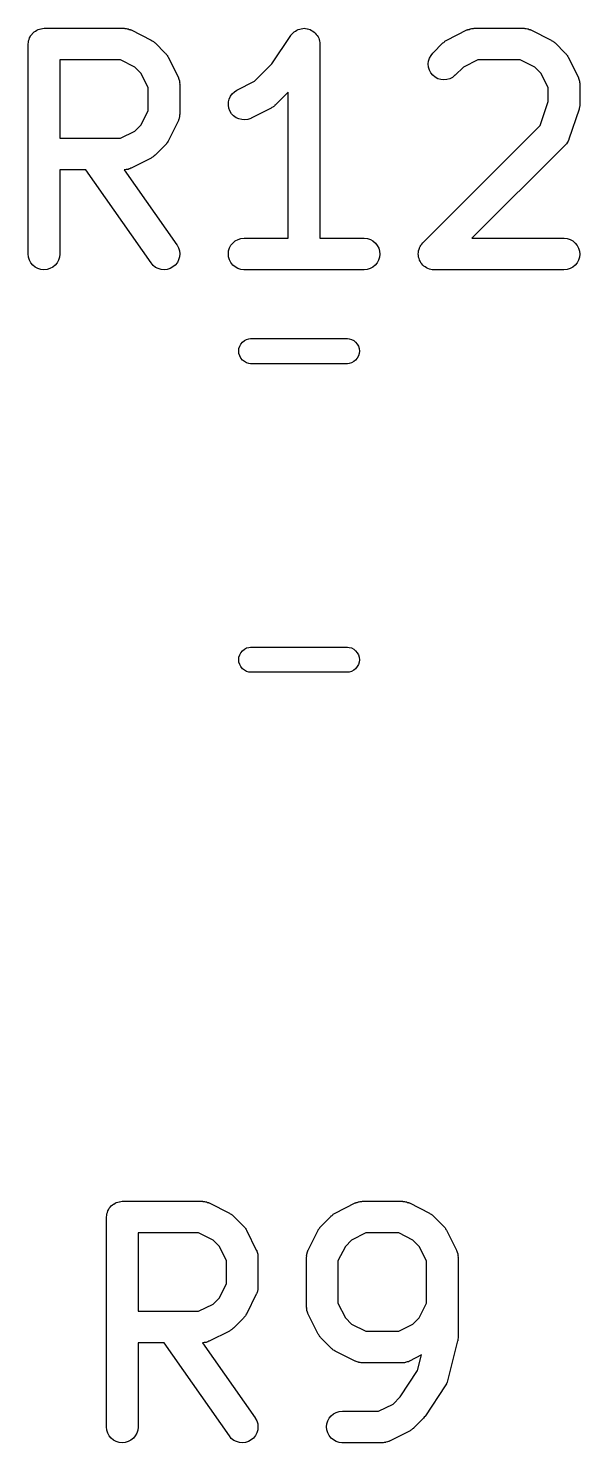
# Model space of a CAD drawing. Extents: x 48 to 140.1, y -130.7 to -65.9.
# Drawn here: x 99.41 to 102.04, y -107.72 to -100.99 of the extents above; entities that cross this region are included whole.
import ezdxf

# ---------------------------------------------------------------- set-up
doc = ezdxf.new("R2010")
doc.units = 0
doc.layers.add('BLACK', color=7, linetype='CONTINUOUS')

msp = doc.modelspace()

# ---------------------------------------------------------------- linework, layer by layer
at = {"layer": 'BLACK', "linetype": 'CONTINUOUS'}
for p, q in [((99.4382, -101.004), (99.4437, -101)), ((99.4437, -101), (99.4439, -101)), ((99.4439, -101), (99.4441, -101)), ((99.4441, -101), (99.4504, -100.996)), ((99.4504, -100.996), (99.4566, -100.993)), ((99.4566, -100.993), (99.4569, -100.993)), ((99.4569, -100.993), (99.4571, -100.993)), ((99.4571, -100.993), (99.4639, -100.991)), ((99.4639, -100.991), (99.4706, -100.989)), ((99.4706, -100.989), (99.4709, -100.989)), ((99.4709, -100.989), (99.4712, -100.989)), ((99.4712, -100.989), (99.4782, -100.988)), ((99.4782, -100.988), (99.4852, -100.987)), ((99.4852, -100.987), (99.8662, -100.987)), ((99.8662, -100.987), (99.8672, -100.987)), ((99.8672, -100.987), (99.8694, -100.988)), ((99.8694, -100.988), (99.8716, -100.988)), ((99.8716, -100.988), (99.8767, -100.988)), ((99.8767, -100.988), (99.8818, -100.989)), ((99.8818, -100.989), (99.8839, -100.99)), ((99.8839, -100.99), (99.886, -100.99)), ((99.886, -100.99), (99.8908, -100.992)), ((99.8908, -100.992), (99.8957, -100.993)), ((99.8957, -100.993), (99.8976, -100.995)), ((99.8976, -100.995), (99.8997, -100.995)), ((99.8997, -100.995), (99.9949, -101.043)), ((100.677, -101.004), (100.682, -101)), ((100.682, -101), (100.689, -100.996)), ((100.682, -101), (100.682, -101)), ((100.682, -101), (100.682, -101)), ((100.689, -100.996), (100.695, -100.993)), ((100.695, -100.993), (100.703, -100.991)), ((100.695, -100.993), (100.695, -100.993)), ((100.695, -100.993), (100.695, -100.993)), ((100.703, -100.991), (100.709, -100.989)), ((100.709, -100.989), (100.717, -100.988)), ((100.709, -100.989), (100.709, -100.989)), ((100.709, -100.989), (100.709, -100.989)), ((100.717, -100.988), (100.724, -100.987)), ((100.724, -100.987), (100.724, -100.987)), ((100.724, -100.987), (100.731, -100.988)), ((100.724, -100.987), (100.724, -100.987)), ((100.731, -100.988), (100.738, -100.989)), ((100.738, -100.989), (100.738, -100.989)), ((100.738, -100.989), (100.739, -100.989)), ((100.739, -100.989), (100.746, -100.991)), ((100.746, -100.991), (100.752, -100.993)), ((100.752, -100.993), (100.752, -100.993)), ((100.752, -100.993), (100.752, -100.993)), ((100.752, -100.993), (100.759, -100.997)), ((100.759, -100.997), (100.765, -101)), ((100.765, -101), (100.765, -101)), ((100.765, -101), (100.765, -101)), ((100.765, -101), (100.771, -101.005)), ((101.404, -101.043), (101.499, -100.995)), ((101.499, -100.995), (101.5, -100.995)), ((101.5, -100.995), (101.502, -100.994)), ((101.502, -100.994), (101.504, -100.993)), ((101.504, -100.993), (101.509, -100.992)), ((101.509, -100.992), (101.514, -100.99)), ((101.514, -100.99), (101.516, -100.989)), ((101.516, -100.989), (101.518, -100.989)), ((101.518, -100.989), (101.523, -100.988)), ((101.523, -100.988), (101.528, -100.988)), ((101.528, -100.988), (101.531, -100.988)), ((101.531, -100.988), (101.533, -100.987)), ((101.533, -100.987), (101.771, -100.987)), ((101.771, -100.987), (101.772, -100.987)), ((101.772, -100.987), (101.774, -100.988)), ((101.774, -100.988), (101.776, -100.988)), ((101.776, -100.988), (101.781, -100.988)), ((101.781, -100.988), (101.787, -100.989)), ((101.787, -100.989), (101.789, -100.99)), ((101.789, -100.99), (101.791, -100.99)), ((101.791, -100.99), (101.796, -100.992)), ((101.796, -100.992), (101.8, -100.993)), ((101.8, -100.993), (101.802, -100.995)), ((101.802, -100.995), (101.804, -100.995)), ((101.804, -100.995), (101.9, -101.043)), ((99.4102, -101.061), (99.411, -101.054)), ((99.4102, -101.062), (99.4102, -101.061)), ((99.4102, -102.062), (99.4102, -101.062)), ((99.4102, -101.062), (99.4102, -101.062)), ((99.4102, -101.062), (99.4102, -101.062)), ((99.4102, -101.062), (99.4102, -101.062)), ((99.411, -101.054), (99.4117, -101.047)), ((99.4117, -101.047), (99.4118, -101.047)), ((99.4118, -101.047), (99.4119, -101.047)), ((99.4119, -101.047), (99.414, -101.04)), ((99.414, -101.04), (99.4161, -101.033)), ((99.4161, -101.033), (99.4162, -101.033)), ((99.4162, -101.033), (99.4163, -101.033)), ((99.4163, -101.033), (99.4197, -101.027)), ((99.4197, -101.027), (99.423, -101.02)), ((99.423, -101.02), (99.4232, -101.02)), ((99.4232, -101.02), (99.4233, -101.02)), ((99.4233, -101.02), (99.4279, -101.015)), ((99.4279, -101.015), (99.4324, -101.009)), ((99.4324, -101.009), (99.4326, -101.009)), ((99.4326, -101.009), (99.4327, -101.009)), ((99.4327, -101.009), (99.4382, -101.004)), ((99.9949, -101.043), (99.9959, -101.043)), ((99.9959, -101.043), (99.9994, -101.046)), ((99.9994, -101.046), (100.003, -101.048)), ((100.003, -101.048), (100.006, -101.05)), ((100.006, -101.05), (100.008, -101.051)), ((100.008, -101.051), (100.011, -101.054)), ((100.011, -101.054), (100.014, -101.057)), ((100.014, -101.057), (100.062, -101.105)), ((100.57, -101.157), (100.661, -101.021)), ((100.661, -101.02), (100.666, -101.014)), ((100.661, -101.021), (100.661, -101.02)), ((100.661, -101.02), (100.661, -101.02)), ((100.661, -101.02), (100.661, -101.02)), ((100.661, -101.02), (100.661, -101.02)), ((100.666, -101.014), (100.671, -101.009)), ((100.671, -101.009), (100.677, -101.004)), ((100.671, -101.009), (100.671, -101.009)), ((100.671, -101.009), (100.671, -101.009)), ((100.771, -101.005), (100.777, -101.01)), ((100.777, -101.01), (100.777, -101.01)), ((100.777, -101.01), (100.777, -101.01)), ((100.777, -101.01), (100.781, -101.016)), ((100.781, -101.016), (100.786, -101.021)), ((100.786, -101.021), (100.786, -101.021)), ((100.786, -101.021), (100.786, -101.021)), ((100.786, -101.021), (100.79, -101.028)), ((100.79, -101.028), (100.793, -101.034)), ((100.793, -101.034), (100.793, -101.034)), ((100.793, -101.034), (100.793, -101.034)), ((100.793, -101.034), (100.795, -101.041)), ((100.795, -101.041), (100.797, -101.048)), ((100.797, -101.048), (100.797, -101.048)), ((100.797, -101.048), (100.797, -101.048)), ((100.797, -101.048), (100.798, -101.055)), ((100.798, -101.055), (100.798, -101.062)), ((100.798, -101.062), (100.798, -101.987)), ((101.337, -101.105), (101.385, -101.057)), ((101.385, -101.056), (101.389, -101.054)), ((101.385, -101.057), (101.385, -101.056)), ((101.389, -101.054), (101.392, -101.051)), ((101.392, -101.051), (101.394, -101.049)), ((101.394, -101.049), (101.397, -101.047)), ((101.397, -101.047), (101.4, -101.045)), ((101.4, -101.045), (101.404, -101.043)), ((101.9, -101.043), (101.901, -101.043)), ((101.901, -101.043), (101.904, -101.046)), ((101.904, -101.046), (101.908, -101.048)), ((101.908, -101.048), (101.91, -101.05)), ((101.91, -101.05), (101.913, -101.051)), ((101.913, -101.051), (101.916, -101.054)), ((101.916, -101.054), (101.919, -101.057)), ((101.919, -101.057), (101.967, -101.105)), ((99.5602, -101.137), (99.5602, -101.511)), ((99.8485, -101.137), (99.5602, -101.137)), ((99.917, -101.172), (99.8485, -101.137)), ((100.062, -101.105), (100.063, -101.105)), ((100.063, -101.105), (100.065, -101.109)), ((100.065, -101.109), (100.068, -101.112)), ((100.068, -101.112), (100.07, -101.114)), ((100.07, -101.114), (100.072, -101.117)), ((100.072, -101.117), (100.074, -101.121)), ((100.074, -101.121), (100.076, -101.124)), ((100.076, -101.124), (100.124, -101.219)), ((101.316, -101.143), (101.321, -101.129)), ((101.321, -101.129), (101.328, -101.116)), ((101.328, -101.116), (101.337, -101.105)), ((101.551, -101.137), (101.482, -101.172)), ((101.753, -101.137), (101.551, -101.137)), ((101.822, -101.172), (101.753, -101.137)), ((101.967, -101.105), (101.968, -101.105)), ((101.968, -101.105), (101.97, -101.109)), ((101.97, -101.109), (101.973, -101.112)), ((101.973, -101.112), (101.975, -101.114)), ((101.975, -101.114), (101.977, -101.117)), ((101.977, -101.117), (101.979, -101.121)), ((101.979, -101.121), (101.981, -101.124)), ((101.981, -101.124), (102.028, -101.219)), ((99.9474, -101.202), (99.917, -101.172)), ((99.9816, -101.271), (99.9474, -101.202)), ((100.488, -101.239), (100.57, -101.157)), ((101.315, -101.157), (101.316, -101.143)), ((101.316, -101.172), (101.315, -101.157)), ((101.321, -101.186), (101.316, -101.172)), ((101.327, -101.199), (101.321, -101.186)), ((101.337, -101.21), (101.327, -101.199)), ((101.482, -101.172), (101.443, -101.211)), ((101.852, -101.202), (101.822, -101.172)), ((101.886, -101.271), (101.852, -101.202)), ((99.9816, -101.378), (99.9816, -101.271)), ((100.124, -101.219), (100.124, -101.22)), ((100.124, -101.22), (100.125, -101.222)), ((100.125, -101.222), (100.126, -101.224)), ((100.126, -101.224), (100.127, -101.229)), ((100.127, -101.229), (100.129, -101.234)), ((100.129, -101.234), (100.13, -101.236)), ((100.13, -101.236), (100.13, -101.238)), ((100.13, -101.238), (100.131, -101.243)), ((100.131, -101.243), (100.132, -101.248)), ((100.132, -101.248), (100.131, -101.251)), ((100.131, -101.251), (100.132, -101.253)), ((100.132, -101.253), (100.132, -101.396)), ((100.404, -101.281), (100.488, -101.239)), ((101.348, -101.22), (101.337, -101.21)), ((101.361, -101.227), (101.348, -101.22)), ((101.375, -101.231), (101.361, -101.227)), ((101.389, -101.233), (101.375, -101.231)), ((101.404, -101.231), (101.389, -101.233)), ((101.418, -101.227), (101.404, -101.231)), ((101.431, -101.221), (101.418, -101.227)), ((101.442, -101.211), (101.431, -101.221)), ((101.443, -101.211), (101.442, -101.211)), ((101.886, -101.336), (101.886, -101.271)), ((102.028, -101.219), (102.029, -101.22)), ((102.029, -101.22), (102.03, -101.222)), ((102.03, -101.222), (102.031, -101.224)), ((102.031, -101.224), (102.032, -101.229)), ((102.032, -101.229), (102.034, -101.234)), ((102.034, -101.234), (102.034, -101.236)), ((102.034, -101.236), (102.035, -101.238)), ((102.035, -101.238), (102.035, -101.243)), ((102.035, -101.243), (102.036, -101.248)), ((102.036, -101.248), (102.036, -101.251)), ((102.036, -101.251), (102.036, -101.253)), ((102.036, -101.253), (102.036, -101.348)), ((100.363, -101.338), (100.367, -101.324)), ((100.363, -101.353), (100.363, -101.338)), ((100.367, -101.324), (100.373, -101.311)), ((100.373, -101.311), (100.381, -101.299)), ((100.381, -101.299), (100.392, -101.289)), ((100.392, -101.289), (100.404, -101.281)), ((100.648, -101.291), (100.586, -101.354)), ((100.648, -101.987), (100.648, -101.291)), ((101.848, -101.45), (101.886, -101.336)), ((99.9474, -101.447), (99.9816, -101.378)), ((100.131, -101.406), (100.13, -101.411)), ((100.132, -101.397), (100.131, -101.399)), ((100.131, -101.399), (100.131, -101.401)), ((100.131, -101.401), (100.131, -101.406)), ((100.132, -101.396), (100.132, -101.397)), ((100.365, -101.367), (100.363, -101.353)), ((100.37, -101.381), (100.365, -101.367)), ((100.378, -101.394), (100.37, -101.381)), ((100.388, -101.404), (100.378, -101.394)), ((100.4, -101.413), (100.388, -101.404)), ((100.566, -101.368), (100.471, -101.415)), ((100.57, -101.365), (100.566, -101.368)), ((100.574, -101.363), (100.57, -101.365)), ((100.576, -101.361), (100.574, -101.363)), ((100.579, -101.36), (100.576, -101.361)), ((100.582, -101.357), (100.579, -101.36)), ((100.585, -101.354), (100.582, -101.357)), ((100.586, -101.354), (100.585, -101.354)), ((102.033, -101.372), (101.985, -101.515)), ((102.035, -101.364), (102.033, -101.368)), ((102.033, -101.368), (102.033, -101.372)), ((102.036, -101.358), (102.035, -101.361)), ((102.035, -101.361), (102.035, -101.364)), ((102.036, -101.348), (102.036, -101.349)), ((102.036, -101.349), (102.036, -101.353)), ((102.036, -101.353), (102.036, -101.358)), ((99.917, -101.477), (99.9474, -101.447)), ((100.124, -101.429), (100.076, -101.524)), ((100.125, -101.427), (100.124, -101.429)), ((100.126, -101.425), (100.125, -101.427)), ((100.127, -101.42), (100.126, -101.425)), ((100.129, -101.416), (100.127, -101.42)), ((100.13, -101.411), (100.129, -101.413)), ((100.129, -101.413), (100.129, -101.416)), ((100.413, -101.419), (100.4, -101.413)), ((100.427, -101.422), (100.413, -101.419)), ((100.442, -101.423), (100.427, -101.422)), ((100.456, -101.421), (100.442, -101.423)), ((100.47, -101.416), (100.456, -101.421)), ((100.471, -101.415), (100.47, -101.416)), ((101.289, -102.009), (101.848, -101.45)), ((99.5602, -101.511), (99.8485, -101.511)), ((99.8485, -101.511), (99.917, -101.477)), ((100.065, -101.541), (100.062, -101.544)), ((100.068, -101.538), (100.065, -101.541)), ((100.069, -101.535), (100.068, -101.538)), ((100.071, -101.533), (100.069, -101.535)), ((100.073, -101.529), (100.071, -101.533)), ((100.076, -101.525), (100.073, -101.529)), ((100.076, -101.524), (100.076, -101.525)), ((101.97, -101.541), (101.968, -101.542)), ((101.973, -101.537), (101.97, -101.541)), ((101.976, -101.533), (101.973, -101.537)), ((101.977, -101.531), (101.976, -101.533)), ((101.978, -101.529), (101.977, -101.531)), ((101.981, -101.524), (101.978, -101.529)), ((101.983, -101.52), (101.981, -101.524)), ((101.984, -101.518), (101.983, -101.52)), ((101.985, -101.516), (101.984, -101.518)), ((101.985, -101.515), (101.985, -101.516)), ((99.9949, -101.606), (99.8997, -101.653)), ((99.9985, -101.603), (99.9949, -101.606)), ((100.002, -101.601), (99.9985, -101.603)), ((100.005, -101.6), (100.002, -101.601)), ((100.007, -101.598), (100.005, -101.6)), ((100.01, -101.595), (100.007, -101.598)), ((100.014, -101.592), (100.01, -101.595)), ((100.062, -101.544), (100.014, -101.592)), ((100.014, -101.592), (100.014, -101.592)), ((101.967, -101.544), (101.523, -101.987)), ((101.968, -101.542), (101.967, -101.544)), ((99.6843, -101.661), (99.5602, -101.661)), ((99.5602, -101.661), (99.5602, -102.062)), ((99.9952, -102.105), (99.6843, -101.661)), ((99.8684, -101.661), (99.8673, -101.661)), ((99.8673, -101.661), (100.118, -102.019)), ((99.8706, -101.661), (99.8684, -101.661)), ((99.8756, -101.66), (99.8706, -101.661)), ((99.8807, -101.66), (99.8756, -101.66)), ((99.8829, -101.659), (99.8807, -101.66)), ((99.885, -101.659), (99.8829, -101.659)), ((99.8898, -101.657), (99.885, -101.659)), ((99.8947, -101.656), (99.8898, -101.657)), ((99.8967, -101.654), (99.8947, -101.656)), ((99.8988, -101.654), (99.8967, -101.654)), ((99.8997, -101.653), (99.8988, -101.654)), ((100.375, -102.02), (100.385, -102.009)), ((100.385, -102.009), (100.396, -102)), ((100.396, -102), (100.409, -101.993)), ((100.409, -101.993), (100.423, -101.989)), ((100.423, -101.989), (100.438, -101.987)), ((100.438, -101.987), (100.648, -101.987)), ((100.798, -101.987), (101.009, -101.987)), ((101.009, -101.987), (101.01, -101.987)), ((101.01, -101.987), (101.025, -101.989)), ((101.025, -101.989), (101.039, -101.993)), ((101.039, -101.993), (101.051, -102)), ((101.051, -102), (101.063, -102.01)), ((101.063, -102.01), (101.072, -102.021)), ((101.285, -102.015), (101.289, -102.009)), ((101.523, -101.987), (101.961, -101.987)), ((101.961, -101.987), (101.962, -101.987)), ((101.962, -101.987), (101.977, -101.989)), ((101.977, -101.989), (101.991, -101.993)), ((101.991, -101.993), (102.004, -102)), ((102.004, -102), (102.015, -102.01)), ((102.015, -102.01), (102.024, -102.021)), ((99.4116, -102.077), (99.4102, -102.062)), ((99.4159, -102.091), (99.4116, -102.077)), ((99.5586, -102.078), (99.5541, -102.092)), ((99.5602, -102.063), (99.5586, -102.078)), ((99.5602, -102.062), (99.5602, -102.063)), ((100.118, -102.019), (100.119, -102.02)), ((100.119, -102.02), (100.126, -102.033)), ((100.126, -102.033), (100.13, -102.047)), ((100.13, -102.076), (100.126, -102.09)), ((100.13, -102.047), (100.132, -102.062)), ((100.132, -102.062), (100.13, -102.076)), ((100.363, -102.062), (100.364, -102.047)), ((100.364, -102.076), (100.363, -102.062)), ((100.364, -102.047), (100.368, -102.033)), ((100.368, -102.09), (100.364, -102.076)), ((100.368, -102.033), (100.375, -102.02)), ((101.072, -102.021), (101.079, -102.034)), ((101.082, -102.077), (101.078, -102.091)), ((101.079, -102.034), (101.083, -102.048)), ((101.084, -102.063), (101.082, -102.077)), ((101.083, -102.048), (101.084, -102.063)), ((101.267, -102.062), (101.268, -102.055)), ((101.268, -102.069), (101.267, -102.062)), ((101.267, -102.062), (101.267, -102.062)), ((101.267, -102.062), (101.267, -102.062)), ((101.268, -102.055), (101.269, -102.048)), ((101.269, -102.076), (101.268, -102.069)), ((101.269, -102.047), (101.271, -102.04)), ((101.269, -102.048), (101.269, -102.047)), ((101.269, -102.047), (101.269, -102.047)), ((101.269, -102.077), (101.269, -102.076)), ((101.271, -102.084), (101.269, -102.077)), ((101.269, -102.077), (101.269, -102.077)), ((101.271, -102.04), (101.273, -102.034)), ((101.273, -102.033), (101.277, -102.027)), ((101.273, -102.034), (101.273, -102.033)), ((101.273, -102.033), (101.273, -102.033)), ((101.277, -102.027), (101.28, -102.021)), ((101.28, -102.02), (101.285, -102.015)), ((101.28, -102.021), (101.28, -102.02)), ((101.28, -102.021), (101.28, -102.021)), ((102.024, -102.021), (102.031, -102.034)), ((102.031, -102.034), (102.035, -102.048)), ((102.035, -102.077), (102.031, -102.091)), ((102.035, -102.048), (102.036, -102.063)), ((102.036, -102.063), (102.035, -102.077)), ((99.4227, -102.104), (99.4159, -102.091)), ((99.432, -102.115), (99.4227, -102.104)), ((99.4433, -102.125), (99.432, -102.115)), ((99.4561, -102.132), (99.4433, -102.125)), ((99.4701, -102.136), (99.4561, -102.132)), ((99.4847, -102.137), (99.4701, -102.136)), ((99.4993, -102.136), (99.4847, -102.137)), ((99.5133, -102.132), (99.4993, -102.136)), ((99.5263, -102.125), (99.5133, -102.132)), ((99.5377, -102.116), (99.5263, -102.125)), ((99.5471, -102.105), (99.5377, -102.116)), ((99.5541, -102.092), (99.5471, -102.105)), ((100.005, -102.117), (99.9952, -102.105)), ((100.016, -102.126), (100.005, -102.117)), ((100.029, -102.132), (100.016, -102.126)), ((100.043, -102.136), (100.029, -102.132)), ((100.058, -102.137), (100.043, -102.136)), ((100.072, -102.136), (100.058, -102.137)), ((100.086, -102.131), (100.072, -102.136)), ((100.099, -102.124), (100.086, -102.131)), ((100.11, -102.115), (100.099, -102.124)), ((100.12, -102.103), (100.11, -102.115)), ((100.126, -102.09), (100.12, -102.103)), ((100.375, -102.103), (100.368, -102.09)), ((100.384, -102.115), (100.375, -102.103)), ((100.395, -102.124), (100.384, -102.115)), ((100.408, -102.131), (100.395, -102.124)), ((100.422, -102.136), (100.408, -102.131)), ((100.437, -102.137), (100.422, -102.136)), ((100.438, -102.137), (100.437, -102.137)), ((101.009, -102.137), (100.438, -102.137)), ((101.024, -102.136), (101.009, -102.137)), ((101.038, -102.132), (101.024, -102.136)), ((101.051, -102.125), (101.038, -102.132)), ((101.062, -102.116), (101.051, -102.125)), ((101.071, -102.104), (101.062, -102.116)), ((101.078, -102.091), (101.071, -102.104)), ((101.273, -102.09), (101.271, -102.084)), ((101.273, -102.091), (101.273, -102.09)), ((101.276, -102.097), (101.273, -102.091)), ((101.273, -102.091), (101.273, -102.091)), ((101.28, -102.103), (101.276, -102.097)), ((101.28, -102.104), (101.28, -102.103)), ((101.284, -102.109), (101.28, -102.104)), ((101.28, -102.104), (101.28, -102.104)), ((101.289, -102.115), (101.284, -102.109)), ((101.294, -102.12), (101.289, -102.115)), ((101.289, -102.115), (101.289, -102.115)), ((101.289, -102.115), (101.289, -102.115)), ((101.3, -102.124), (101.294, -102.12)), ((101.307, -102.128), (101.3, -102.124)), ((101.3, -102.124), (101.3, -102.124)), ((101.3, -102.124), (101.3, -102.124)), ((101.313, -102.131), (101.307, -102.128)), ((101.32, -102.134), (101.313, -102.131)), ((101.313, -102.131), (101.313, -102.131)), ((101.313, -102.131), (101.313, -102.131)), ((101.327, -102.136), (101.32, -102.134)), ((101.334, -102.137), (101.327, -102.136)), ((101.327, -102.136), (101.327, -102.136)), ((101.327, -102.136), (101.327, -102.136)), ((101.341, -102.137), (101.334, -102.137)), ((101.342, -102.137), (101.341, -102.137)), ((101.961, -102.137), (101.342, -102.137)), ((101.342, -102.137), (101.342, -102.137)), ((101.342, -102.137), (101.342, -102.137)), ((101.342, -102.137), (101.342, -102.137)), ((101.976, -102.136), (101.961, -102.137)), ((101.99, -102.132), (101.976, -102.136)), ((102.003, -102.125), (101.99, -102.132)), ((102.014, -102.116), (102.003, -102.125)), ((102.024, -102.104), (102.014, -102.116)), ((102.031, -102.091), (102.024, -102.104)), ((100.422, -102.492), (100.43, -102.482)), ((100.43, -102.482), (100.439, -102.475)), ((100.439, -102.475), (100.449, -102.469)), ((100.449, -102.469), (100.461, -102.466)), ((100.461, -102.466), (100.469, -102.465)), ((100.469, -102.465), (100.93, -102.465)), ((100.93, -102.465), (100.938, -102.466)), ((100.938, -102.466), (100.95, -102.469)), ((100.95, -102.469), (100.96, -102.475)), ((100.96, -102.475), (100.969, -102.482)), ((100.969, -102.482), (100.977, -102.492)), ((100.412, -102.525), (100.413, -102.513)), ((100.413, -102.537), (100.412, -102.525)), ((100.413, -102.513), (100.417, -102.502)), ((100.417, -102.548), (100.413, -102.537)), ((100.417, -102.502), (100.422, -102.492)), ((100.422, -102.558), (100.417, -102.548)), ((100.977, -102.492), (100.982, -102.502)), ((100.982, -102.548), (100.977, -102.558)), ((100.982, -102.502), (100.986, -102.513)), ((100.986, -102.537), (100.982, -102.548)), ((100.986, -102.513), (100.987, -102.525)), ((100.987, -102.525), (100.986, -102.537)), ((100.43, -102.568), (100.422, -102.558)), ((100.439, -102.575), (100.43, -102.568)), ((100.449, -102.581), (100.439, -102.575)), ((100.461, -102.584), (100.449, -102.581)), ((100.469, -102.585), (100.461, -102.584)), ((100.93, -102.585), (100.469, -102.585)), ((100.938, -102.584), (100.93, -102.585)), ((100.95, -102.581), (100.938, -102.584)), ((100.96, -102.575), (100.95, -102.581)), ((100.969, -102.568), (100.96, -102.575)), ((100.977, -102.558), (100.969, -102.568)), ((100.417, -103.972), (100.422, -103.962)), ((100.422, -103.962), (100.43, -103.952)), ((100.43, -103.952), (100.439, -103.945)), ((100.439, -103.945), (100.449, -103.939)), ((100.449, -103.939), (100.461, -103.936)), ((100.461, -103.936), (100.469, -103.935)), ((100.469, -103.935), (100.93, -103.935)), ((100.93, -103.935), (100.938, -103.936)), ((100.938, -103.936), (100.95, -103.939)), ((100.95, -103.939), (100.96, -103.945)), ((100.96, -103.945), (100.969, -103.952)), ((100.969, -103.952), (100.977, -103.962)), ((100.977, -103.962), (100.982, -103.972)), ((100.412, -103.995), (100.413, -103.983)), ((100.413, -104.007), (100.412, -103.995)), ((100.413, -103.983), (100.417, -103.972)), ((100.417, -104.018), (100.413, -104.007)), ((100.422, -104.028), (100.417, -104.018)), ((100.43, -104.038), (100.422, -104.028)), ((100.977, -104.028), (100.969, -104.038)), ((100.982, -104.018), (100.977, -104.028)), ((100.982, -103.972), (100.986, -103.983)), ((100.986, -104.007), (100.982, -104.018)), ((100.986, -103.983), (100.987, -103.995)), ((100.987, -103.995), (100.986, -104.007)), ((100.439, -104.045), (100.43, -104.038)), ((100.449, -104.051), (100.439, -104.045)), ((100.461, -104.054), (100.449, -104.051)), ((100.469, -104.055), (100.461, -104.054)), ((100.93, -104.055), (100.469, -104.055)), ((100.938, -104.054), (100.93, -104.055)), ((100.95, -104.051), (100.938, -104.054)), ((100.96, -104.045), (100.95, -104.051)), ((100.969, -104.038), (100.96, -104.045)), ((99.8054, -106.597), (99.8109, -106.592)), ((99.8109, -106.592), (99.8164, -106.588)), ((99.8164, -106.588), (99.8166, -106.588)), ((99.8166, -106.588), (99.8168, -106.588)), ((99.8168, -106.588), (99.8231, -106.584)), ((99.8231, -106.584), (99.8293, -106.581)), ((99.8293, -106.581), (99.8296, -106.581)), ((99.8296, -106.581), (99.8298, -106.581)), ((99.8298, -106.581), (99.8366, -106.579)), ((99.8366, -106.579), (99.8433, -106.577)), ((99.8433, -106.577), (99.8436, -106.577)), ((99.8436, -106.577), (99.8438, -106.577)), ((99.8438, -106.577), (99.8509, -106.576)), ((99.8509, -106.576), (99.8579, -106.575)), ((99.8579, -106.575), (100.239, -106.575)), ((100.239, -106.575), (100.24, -106.575)), ((100.24, -106.575), (100.242, -106.576)), ((100.242, -106.576), (100.244, -106.576)), ((100.244, -106.576), (100.249, -106.576)), ((100.249, -106.576), (100.254, -106.577)), ((100.254, -106.577), (100.257, -106.578)), ((100.257, -106.578), (100.259, -106.578)), ((100.259, -106.578), (100.264, -106.58)), ((100.264, -106.58), (100.268, -106.581)), ((100.268, -106.581), (100.27, -106.583)), ((100.27, -106.583), (100.272, -106.583)), ((100.272, -106.583), (100.368, -106.631)), ((100.872, -106.631), (100.967, -106.583)), ((100.967, -106.583), (100.968, -106.583)), ((100.968, -106.583), (100.97, -106.582)), ((100.97, -106.582), (100.972, -106.581)), ((100.972, -106.581), (100.977, -106.58)), ((100.977, -106.58), (100.982, -106.578)), ((100.982, -106.578), (100.984, -106.577)), ((100.984, -106.577), (100.986, -106.577)), ((100.986, -106.577), (100.991, -106.576)), ((100.991, -106.576), (100.996, -106.576)), ((100.996, -106.576), (100.999, -106.576)), ((100.999, -106.576), (101.001, -106.575)), ((101.001, -106.575), (101.191, -106.575)), ((101.191, -106.575), (101.192, -106.575)), ((101.192, -106.575), (101.194, -106.576)), ((101.194, -106.576), (101.197, -106.576)), ((101.197, -106.576), (101.202, -106.576)), ((101.202, -106.576), (101.207, -106.577)), ((101.207, -106.577), (101.209, -106.578)), ((101.209, -106.578), (101.211, -106.578)), ((101.211, -106.578), (101.216, -106.58)), ((101.216, -106.58), (101.221, -106.581)), ((101.221, -106.581), (101.223, -106.583)), ((101.223, -106.583), (101.225, -106.583)), ((101.225, -106.583), (101.32, -106.631)), ((99.7829, -106.649), (99.7837, -106.642)), ((99.7829, -106.65), (99.7829, -106.649)), ((99.7829, -107.65), (99.7829, -106.65)), ((99.7829, -106.65), (99.7829, -106.65)), ((99.7829, -106.65), (99.7829, -106.65)), ((99.7829, -106.65), (99.7829, -106.65)), ((99.7837, -106.642), (99.7844, -106.635)), ((99.7844, -106.635), (99.7845, -106.635)), ((99.7845, -106.635), (99.7867, -106.628)), ((99.7845, -106.635), (99.7845, -106.635)), ((99.7867, -106.628), (99.7888, -106.621)), ((99.7888, -106.621), (99.7889, -106.621)), ((99.7889, -106.621), (99.789, -106.621)), ((99.789, -106.621), (99.7924, -106.615)), ((99.7924, -106.615), (99.7957, -106.608)), ((99.7957, -106.608), (99.7959, -106.608)), ((99.7959, -106.608), (99.796, -106.608)), ((99.796, -106.608), (99.8006, -106.603)), ((99.8006, -106.603), (99.8051, -106.597)), ((99.8051, -106.597), (99.8053, -106.597)), ((99.8053, -106.597), (99.8054, -106.597)), ((100.368, -106.631), (100.369, -106.631)), ((100.369, -106.631), (100.372, -106.634)), ((100.372, -106.634), (100.376, -106.636)), ((100.376, -106.636), (100.378, -106.638)), ((100.378, -106.638), (100.381, -106.639)), ((100.381, -106.639), (100.384, -106.642)), ((100.384, -106.642), (100.387, -106.645)), ((100.387, -106.645), (100.435, -106.693)), ((100.805, -106.693), (100.852, -106.645)), ((100.852, -106.645), (100.853, -106.644)), ((100.853, -106.644), (100.857, -106.642)), ((100.857, -106.642), (100.86, -106.639)), ((100.86, -106.639), (100.862, -106.637)), ((100.862, -106.637), (100.865, -106.635)), ((100.865, -106.635), (100.868, -106.633)), ((100.868, -106.633), (100.872, -106.631)), ((101.32, -106.631), (101.321, -106.631)), ((101.321, -106.631), (101.324, -106.634)), ((101.324, -106.634), (101.328, -106.636)), ((101.328, -106.636), (101.331, -106.638)), ((101.331, -106.638), (101.333, -106.639)), ((101.333, -106.639), (101.336, -106.642)), ((101.336, -106.642), (101.34, -106.645)), ((101.34, -106.645), (101.387, -106.693)), ((99.9329, -106.725), (99.9329, -107.099)), ((100.221, -106.725), (99.9329, -106.725)), ((100.29, -106.76), (100.221, -106.725)), ((100.435, -106.693), (100.435, -106.693)), ((100.435, -106.693), (100.438, -106.697)), ((100.438, -106.697), (100.441, -106.7)), ((100.441, -106.7), (100.443, -106.702)), ((100.443, -106.702), (100.445, -106.705)), ((100.445, -106.705), (100.447, -106.709)), ((100.447, -106.709), (100.449, -106.712)), ((100.449, -106.712), (100.496, -106.807)), ((100.743, -106.807), (100.791, -106.712)), ((100.791, -106.711), (100.794, -106.708)), ((100.791, -106.712), (100.791, -106.711)), ((100.794, -106.708), (100.796, -106.704)), ((100.796, -106.704), (100.798, -106.701)), ((100.798, -106.701), (100.799, -106.699)), ((100.799, -106.699), (100.802, -106.696)), ((100.802, -106.696), (100.805, -106.693)), ((101.018, -106.725), (100.95, -106.76)), ((101.174, -106.725), (101.018, -106.725)), ((101.242, -106.76), (101.174, -106.725)), ((101.387, -106.693), (101.388, -106.693)), ((101.388, -106.693), (101.39, -106.697)), ((101.39, -106.697), (101.393, -106.7)), ((101.393, -106.7), (101.395, -106.702)), ((101.395, -106.702), (101.397, -106.705)), ((101.397, -106.705), (101.399, -106.709)), ((101.399, -106.709), (101.401, -106.712)), ((101.401, -106.712), (101.449, -106.807)), ((100.32, -106.79), (100.29, -106.76)), ((100.354, -106.859), (100.32, -106.79)), ((100.92, -106.79), (100.885, -106.859)), ((100.95, -106.76), (100.92, -106.79)), ((101.272, -106.79), (101.242, -106.76)), ((101.307, -106.859), (101.272, -106.79)), ((100.354, -106.966), (100.354, -106.859)), ((100.496, -106.807), (100.497, -106.808)), ((100.497, -106.808), (100.498, -106.81)), ((100.498, -106.81), (100.499, -106.812)), ((100.499, -106.812), (100.5, -106.817)), ((100.5, -106.817), (100.502, -106.822)), ((100.502, -106.822), (100.502, -106.824)), ((100.502, -106.824), (100.503, -106.826)), ((100.503, -106.826), (100.503, -106.831)), ((100.503, -106.831), (100.504, -106.836)), ((100.504, -106.836), (100.504, -106.839)), ((100.504, -106.839), (100.504, -106.841)), ((100.504, -106.841), (100.504, -106.984)), ((100.735, -106.835), (100.736, -106.83)), ((100.736, -106.838), (100.735, -106.835)), ((100.735, -106.84), (100.736, -106.838)), ((100.735, -106.841), (100.735, -106.84)), ((100.735, -107.079), (100.735, -106.841)), ((100.736, -106.83), (100.737, -106.825)), ((100.737, -106.825), (100.738, -106.823)), ((100.738, -106.821), (100.74, -106.816)), ((100.738, -106.823), (100.738, -106.821)), ((100.74, -106.816), (100.741, -106.811)), ((100.741, -106.811), (100.742, -106.809)), ((100.742, -106.809), (100.743, -106.807)), ((100.885, -106.859), (100.885, -107.061)), ((101.307, -107.061), (101.307, -106.859)), ((101.449, -106.807), (101.449, -106.808)), ((101.449, -106.808), (101.45, -106.81)), ((101.45, -106.81), (101.451, -106.812)), ((101.451, -106.812), (101.453, -106.817)), ((101.453, -106.817), (101.454, -106.822)), ((101.454, -106.822), (101.455, -106.824)), ((101.455, -106.824), (101.455, -106.826)), ((101.455, -106.826), (101.456, -106.831)), ((101.456, -106.831), (101.457, -106.836)), ((101.457, -106.836), (101.456, -106.839)), ((101.456, -106.839), (101.457, -106.841)), ((101.457, -106.841), (101.457, -107.222)), ((100.32, -107.035), (100.354, -106.966)), ((100.503, -106.999), (100.502, -107.001)), ((100.504, -106.989), (100.503, -106.994)), ((100.503, -106.994), (100.503, -106.999)), ((100.504, -106.984), (100.504, -106.985)), ((100.504, -106.985), (100.504, -106.987)), ((100.504, -106.987), (100.504, -106.989)), ((100.221, -107.099), (100.29, -107.065)), ((100.29, -107.065), (100.32, -107.035)), ((100.496, -107.017), (100.449, -107.112)), ((100.497, -107.015), (100.496, -107.017)), ((100.498, -107.013), (100.497, -107.015)), ((100.5, -107.008), (100.498, -107.013)), ((100.502, -107.004), (100.5, -107.008)), ((100.502, -107.001), (100.502, -107.004)), ((100.885, -107.061), (100.92, -107.13)), ((101.272, -107.13), (101.307, -107.061)), ((99.9329, -107.099), (100.221, -107.099)), ((100.435, -107.132), (100.387, -107.18)), ((100.437, -107.129), (100.435, -107.132)), ((100.44, -107.126), (100.437, -107.129)), ((100.442, -107.123), (100.44, -107.126)), ((100.444, -107.121), (100.442, -107.123)), ((100.446, -107.117), (100.444, -107.121)), ((100.448, -107.113), (100.446, -107.117)), ((100.449, -107.112), (100.448, -107.113)), ((100.736, -107.081), (100.735, -107.079)), ((100.735, -107.083), (100.736, -107.081)), ((100.736, -107.088), (100.735, -107.083)), ((100.737, -107.094), (100.736, -107.088)), ((100.737, -107.096), (100.737, -107.094)), ((100.738, -107.098), (100.737, -107.096)), ((100.739, -107.103), (100.738, -107.098)), ((100.741, -107.108), (100.739, -107.103)), ((100.742, -107.109), (100.741, -107.108)), ((100.743, -107.112), (100.742, -107.109)), ((100.791, -107.208), (100.743, -107.112)), ((100.743, -107.112), (100.743, -107.112)), ((100.92, -107.13), (100.95, -107.16)), ((101.242, -107.16), (101.272, -107.13)), ((100.368, -107.194), (100.272, -107.241)), ((100.371, -107.191), (100.368, -107.194)), ((100.375, -107.189), (100.371, -107.191)), ((100.377, -107.188), (100.375, -107.189)), ((100.38, -107.186), (100.377, -107.188)), ((100.383, -107.183), (100.38, -107.186)), ((100.386, -107.18), (100.383, -107.183)), ((100.387, -107.18), (100.386, -107.18)), ((100.95, -107.16), (101.018, -107.194)), ((101.018, -107.194), (101.174, -107.194)), ((101.174, -107.194), (101.242, -107.16)), ((100.057, -107.249), (99.9329, -107.249)), ((99.9329, -107.249), (99.9329, -107.65)), ((100.368, -107.693), (100.057, -107.249)), ((100.241, -107.249), (100.24, -107.249)), ((100.24, -107.249), (100.491, -107.607)), ((100.243, -107.249), (100.241, -107.249)), ((100.248, -107.248), (100.243, -107.249)), ((100.253, -107.248), (100.248, -107.248)), ((100.256, -107.247), (100.253, -107.248)), ((100.258, -107.247), (100.256, -107.247)), ((100.263, -107.245), (100.258, -107.247)), ((100.267, -107.244), (100.263, -107.245)), ((100.269, -107.242), (100.267, -107.244)), ((100.271, -107.242), (100.269, -107.242)), ((100.272, -107.241), (100.271, -107.242)), ((100.793, -107.211), (100.791, -107.208)), ((100.795, -107.215), (100.793, -107.211)), ((100.797, -107.217), (100.795, -107.215)), ((100.799, -107.22), (100.797, -107.217)), ((100.802, -107.223), (100.799, -107.22)), ((100.804, -107.226), (100.802, -107.223)), ((100.805, -107.227), (100.804, -107.226)), ((100.852, -107.275), (100.805, -107.227)), ((101.454, -107.24), (101.407, -107.43)), ((101.455, -107.239), (101.454, -107.24)), ((101.456, -107.231), (101.455, -107.237)), ((101.455, -107.237), (101.455, -107.239)), ((101.457, -107.226), (101.456, -107.231)), ((101.457, -107.222), (101.457, -107.223)), ((101.457, -107.223), (101.457, -107.224)), ((101.457, -107.224), (101.457, -107.226)), ((100.856, -107.278), (100.852, -107.275)), ((100.859, -107.28), (100.856, -107.278)), ((100.861, -107.282), (100.859, -107.28)), ((100.864, -107.284), (100.861, -107.282)), ((100.868, -107.286), (100.864, -107.284)), ((100.871, -107.288), (100.868, -107.286)), ((100.872, -107.289), (100.871, -107.288)), ((100.967, -107.337), (100.872, -107.289)), ((101.283, -107.307), (101.225, -107.337)), ((101.264, -107.381), (101.283, -107.307)), ((100.969, -107.337), (100.967, -107.337)), ((100.971, -107.338), (100.969, -107.337)), ((100.976, -107.34), (100.971, -107.338)), ((100.981, -107.342), (100.976, -107.34)), ((100.983, -107.342), (100.981, -107.342)), ((100.985, -107.343), (100.983, -107.342)), ((100.99, -107.343), (100.985, -107.343)), ((100.995, -107.344), (100.99, -107.343)), ((100.998, -107.344), (100.995, -107.344)), ((101, -107.344), (100.998, -107.344)), ((101.001, -107.344), (101, -107.344)), ((101.191, -107.344), (101.001, -107.344)), ((101.181, -107.507), (101.264, -107.381)), ((101.193, -107.344), (101.191, -107.344)), ((101.196, -107.344), (101.193, -107.344)), ((101.201, -107.344), (101.196, -107.344)), ((101.206, -107.343), (101.201, -107.344)), ((101.208, -107.342), (101.206, -107.343)), ((101.21, -107.342), (101.208, -107.342)), ((101.215, -107.34), (101.21, -107.342)), ((101.22, -107.339), (101.215, -107.34)), ((101.222, -107.338), (101.22, -107.339)), ((101.224, -107.337), (101.222, -107.338)), ((101.225, -107.337), (101.224, -107.337)), ((101.396, -107.454), (101.301, -107.597)), ((101.399, -107.449), (101.396, -107.454)), ((101.401, -107.445), (101.399, -107.449)), ((101.402, -107.443), (101.401, -107.445)), ((101.403, -107.441), (101.402, -107.443)), ((101.405, -107.436), (101.403, -107.441)), ((101.407, -107.431), (101.405, -107.436)), ((101.407, -107.43), (101.407, -107.431)), ((101.147, -107.541), (101.181, -107.507)), ((100.843, -107.608), (100.853, -107.597)), ((100.853, -107.597), (100.864, -107.588)), ((100.864, -107.588), (100.877, -107.581)), ((100.877, -107.581), (100.891, -107.577)), ((100.891, -107.577), (100.906, -107.575)), ((100.906, -107.575), (101.078, -107.575)), ((101.078, -107.575), (101.147, -107.541)), ((101.296, -107.603), (101.292, -107.608)), ((101.301, -107.598), (101.296, -107.603)), ((101.301, -107.597), (101.301, -107.597)), ((101.301, -107.597), (101.301, -107.597)), ((101.301, -107.597), (101.301, -107.597)), ((101.301, -107.597), (101.301, -107.598)), ((99.7843, -107.665), (99.7829, -107.65)), ((99.7886, -107.679), (99.7843, -107.665)), ((99.9313, -107.666), (99.9268, -107.68)), ((99.9329, -107.651), (99.9313, -107.666)), ((99.9329, -107.65), (99.9329, -107.651)), ((100.491, -107.607), (100.491, -107.608)), ((100.491, -107.608), (100.498, -107.621)), ((100.498, -107.621), (100.503, -107.635)), ((100.503, -107.664), (100.499, -107.678)), ((100.503, -107.635), (100.504, -107.65)), ((100.504, -107.65), (100.503, -107.664)), ((100.831, -107.65), (100.832, -107.635)), ((100.832, -107.664), (100.831, -107.65)), ((100.832, -107.635), (100.836, -107.621)), ((100.836, -107.678), (100.832, -107.664)), ((100.836, -107.621), (100.843, -107.608)), ((101.225, -107.67), (101.13, -107.717)), ((101.228, -107.668), (101.225, -107.67)), ((101.232, -107.666), (101.228, -107.668)), ((101.235, -107.664), (101.232, -107.666)), ((101.237, -107.662), (101.235, -107.664)), ((101.24, -107.659), (101.237, -107.662)), ((101.244, -107.657), (101.24, -107.659)), ((101.292, -107.608), (101.244, -107.656)), ((101.244, -107.656), (101.244, -107.657)), ((99.7954, -107.692), (99.7886, -107.679)), ((99.8047, -107.703), (99.7954, -107.692)), ((99.816, -107.713), (99.8047, -107.703)), ((99.8288, -107.72), (99.816, -107.713)), ((99.8428, -107.724), (99.8288, -107.72)), ((99.8574, -107.725), (99.8428, -107.724)), ((99.872, -107.724), (99.8574, -107.725)), ((99.886, -107.72), (99.872, -107.724)), ((99.899, -107.713), (99.886, -107.72)), ((99.9104, -107.704), (99.899, -107.713)), ((99.9198, -107.693), (99.9104, -107.704)), ((99.9268, -107.68), (99.9198, -107.693)), ((100.377, -107.705), (100.368, -107.693)), ((100.389, -107.714), (100.377, -107.705)), ((100.402, -107.72), (100.389, -107.714)), ((100.416, -107.724), (100.402, -107.72)), ((100.431, -107.725), (100.416, -107.724)), ((100.445, -107.724), (100.431, -107.725)), ((100.459, -107.719), (100.445, -107.724)), ((100.472, -107.712), (100.459, -107.719)), ((100.483, -107.703), (100.472, -107.712)), ((100.492, -107.691), (100.483, -107.703)), ((100.499, -107.678), (100.492, -107.691)), ((100.843, -107.691), (100.836, -107.678)), ((100.852, -107.703), (100.843, -107.691)), ((100.863, -107.712), (100.852, -107.703)), ((100.876, -107.719), (100.863, -107.712)), ((100.89, -107.724), (100.876, -107.719)), ((100.904, -107.725), (100.89, -107.724)), ((100.906, -107.725), (100.904, -107.725)), ((101.096, -107.725), (100.906, -107.725)), ((101.098, -107.725), (101.096, -107.725)), ((101.1, -107.725), (101.098, -107.725)), ((101.105, -107.724), (101.1, -107.725)), ((101.111, -107.724), (101.105, -107.724)), ((101.113, -107.723), (101.111, -107.724)), ((101.115, -107.723), (101.113, -107.723)), ((101.12, -107.721), (101.115, -107.723)), ((101.125, -107.72), (101.12, -107.721)), ((101.127, -107.719), (101.125, -107.72)), ((101.129, -107.718), (101.127, -107.719)), ((101.13, -107.717), (101.129, -107.718))]:
    msp.add_line(p, q, dxfattribs=at)

doc.saveas('drawing.dxf')
